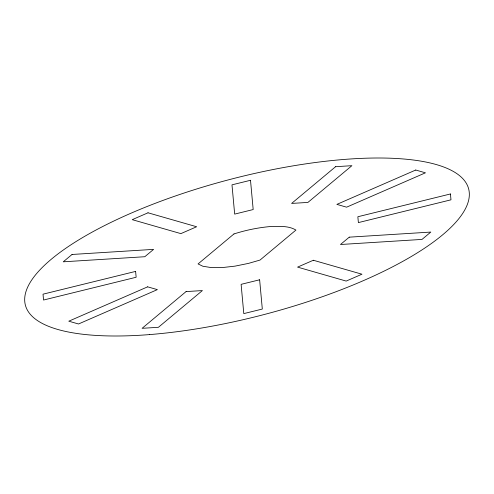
<?xml version="1.0" encoding="UTF-8"?>
<svg xmlns="http://www.w3.org/2000/svg" width="494" height="494" viewBox="0 0 494 494"><rect width="100%" height="100%" fill="white"/><g stroke="black" fill="none" stroke-linecap="round" stroke-linejoin="round"><path stroke-width="0.74" d="M72.05 254.466L63.257 261.814L144.791 256.726L153.591 249.377L72.05 254.466M233.971 233.94L198.063 263.932L202.843 266.241L211.395 267.606L222.374 267.569L235.033 266.13L248.501 263.388L260.029 260.06L295.937 230.068C288.669 225.665 279.783 226.425 271.626 226.431C258.831 227.475 246.197 230.025 233.971 233.94M186.077 291.584L142.099 328.319L158.407 327.3L202.386 290.571L186.077 291.584M335.593 166.7L291.614 203.429L307.923 202.417L351.901 165.681L335.593 166.7M349.264 237.163L340.471 244.505L422.006 239.417L430.805 232.069L349.264 237.163M148.015 212.797L132.244 219.663L180.872 233.625L196.643 226.752L148.015 212.797M147.638 286.835L68.79 321.193L78.515 323.984L157.364 289.626L147.638 286.835M415.732 170.029L336.877 204.38L346.603 207.177L425.451 172.82L415.732 170.029M313.338 260.252L297.567 267.118L346.189 281.08L361.96 274.207L313.338 260.252M250.507 180.285L231.982 184.842L234.669 214.106L253.187 209.555L250.507 180.285M135.615 271.404L43.015 294.177L43.552 300.031L136.153 277.258L135.615 271.404M450.448 193.969L357.847 216.743L358.385 222.596L450.985 199.823L450.448 193.969M259.634 279.789L241.109 284.34L243.795 313.61L262.314 309.053L259.634 279.789M149.651 334.58A229.13 69.666 -14.7 0 0 468.787 189.48A229.13 69.666 -14.7 0 0 122.568 216.946A229.13 69.666 -14.7 0 0 149.651 334.58"/></g></svg>
